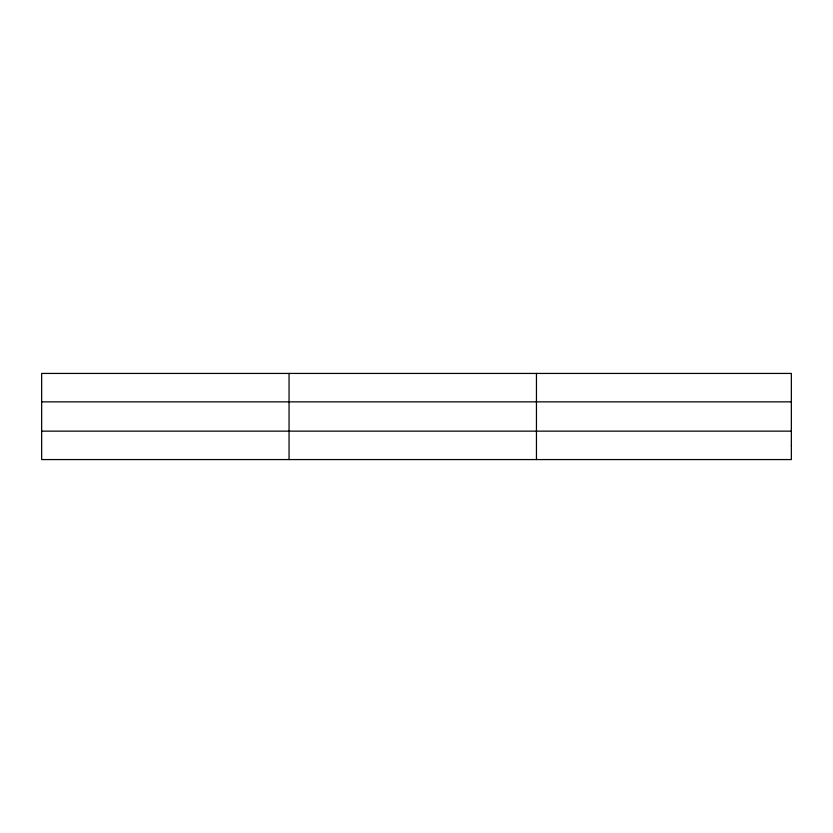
<?xml version="1.0" encoding="UTF-8"?>
<svg xmlns="http://www.w3.org/2000/svg" width="833" height="833" viewBox="0 0 833 833"><rect width="100%" height="100%" fill="white"/><g stroke="black" fill="none" stroke-linecap="round" stroke-linejoin="round"><path stroke-width="1.25" d="M289.051 373.434L289.051 459.566M536.452 373.434L536.452 459.566M41.65 401.86L791.35 401.86M41.65 431.14L791.35 431.14M791.35 445.353L791.35 459.566L41.65 459.566L41.65 373.434L791.35 373.434L791.35 445.353"/></g></svg>
